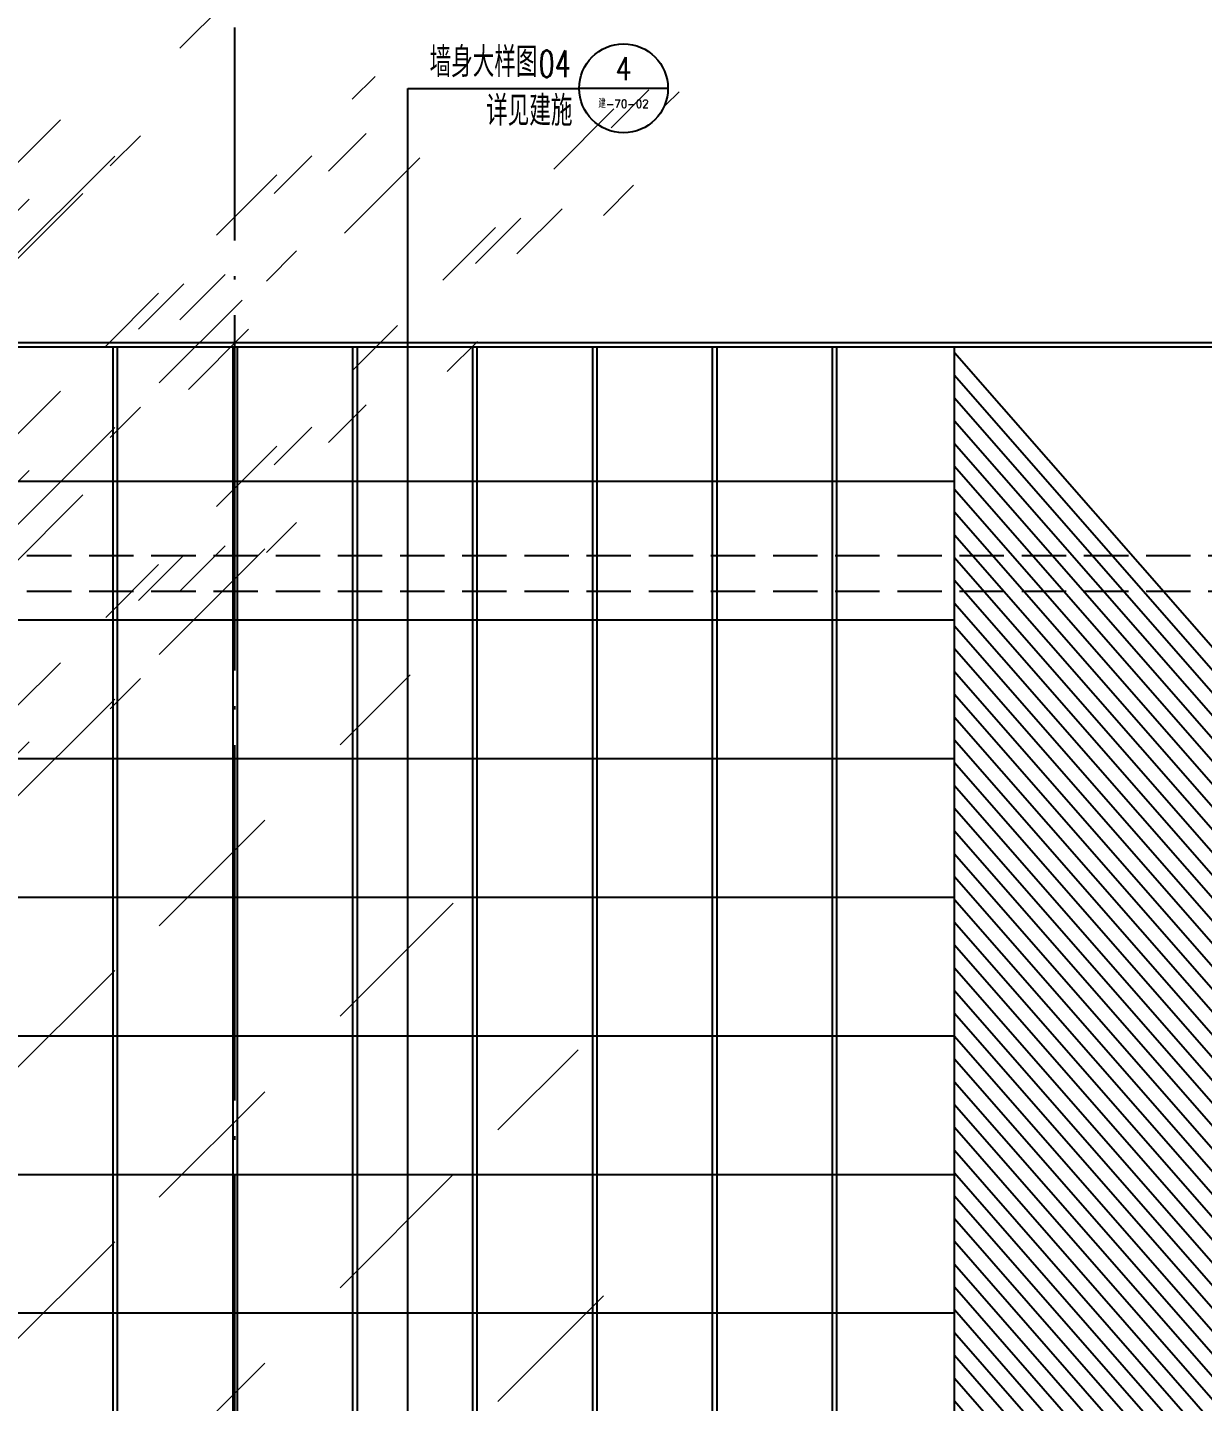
# Model space of a CAD drawing. Extents: x -4210259 to 293730, y -7499 to 868879.
# Drawn here: x -1338950 to -1325721, y 523021 to 538485 of the extents above; entities that cross this region are included whole.
import ezdxf
from ezdxf.enums import TextEntityAlignment as Align

# ---------------------------------------------------------------- set-up
doc = ezdxf.new("R2010")
doc.units = 0
doc.header["$LTSCALE"] = 1000
doc.header["$MEASUREMENT"] = 0
doc.linetypes.add('__DASH', pattern=[0.35, 0.25, -0.1])
doc.linetypes.add('DOTE', pattern=[2.4200000000000004, 2, -0.2, 0.02, -0.2])
for name, color, linetype in [('A-AXIS-DOTE', 14, 'DOTE'), ('A-AXIS-SYMB', 3, 'Continuous'), ('A-HATCH-2', 251, 'Continuous'), ('A-LIN-V', 9, 'Continuous'), ('A-WINDOW', 140, 'Continuous'), ('PUB_TEXT', 7, 'Continuous')]:
    doc.layers.add(name, color=color, linetype=linetype)
doc.layers.add('A-WALL-HATCH', color=8, linetype='Continuous', lineweight=13)
doc.styles.add('_TCH_DIM', font='SIMPLEX', dxfattribs={"bigfont": 'GBCBIG'})

# ---------------------------------------------------------------- blocks, each defined once
blk = doc.blocks.new('44443')
at = {"layer": 'A-WINDOW'}
for p, q in [((-1352715.000003867, 534887.4520265248), (-1352715.000003867, 517237.452026515)), ((-1352665.000003867, 534887.4520265248), (-1352665.000003868, 517237.452026515))]:
    blk.add_line(p, q, dxfattribs=at)

msp = doc.modelspace()

# ---------------------------------------------------------------- hatches: boundary and pattern name
at = {"layer": 'A-HATCH-2'}
h = msp.add_hatch(dxfattribs=at)
h.set_pattern_fill('ANSI31', color=256, scale=150, angle=135)
h.set_pattern_definition([(90, (-40599866291, -3384804562.000011), (-238.125, -9.244463733058732e-30), [])])
h.paths.add_polyline_path([(-1328515.000003818, 517237.4520265144), (-1313065.000003817, 517237.4520265144), (-1313065.000003817, 534887.4520265249), (-1328515.000003818, 534887.4520265249)])
at = {"layer": 'A-WALL-HATCH'}
h = msp.add_hatch(dxfattribs=at)
h.set_pattern_fill('玻璃2', color=256, scale=200)
h.set_pattern_definition([(45, (-40600485115.00001, -3384863422.547974), (0, 3054.701294725886), [1200, -720, 1200, -720, 480, -1046.56314]), (45, (-40600485175.00001, -3384863362.547974), (0, 3054.701294725886), [960, -1200, 720, -720, 840, -926.56314]), (45, (-40600485175.00001, -3384863182.547974), (0, 3054.701294725886), [720, -1440, 480, -720, 1080, -926.56314]), (45, (-40600484995.00001, -3384863362.547974), (0, 3054.701294725886), [720, -1440, 600, -2606.563]), (45, (-40600484815.00001, -3384863182.547974), (0, 3054.701294725886), [360, -1800, 240, -2966.563]), (45, (-40600485115.00001, -3384862882.547974), (0, 3054.701294725886), [240, -1800, 240, -960, 600, -1526.56314]), (45, (-40600484035.00001, -3384863062.547974), (0, 3054.701294725886), [1200, -1800, 1440, -950.5631400000001]), (45, (-40600484035.00001, -3384863242.547974), (0, 3054.701294725886), [1680, -1200, 1800, -710.56314]), (45, (-40600483735.00001, -3384863002.547974), (0, -3394.112549695429), [1200, -1680, 960, -1526.56314]), (45, (-40600483915.00001, -3384862642.547974), (0, 3054.701294725886), [600, -2400, 720, -1646.56314]), (45, (-40600483555.00001, -3384862822.547974), (0, 3054.701294725886), [480, -2400, 480, -2006.563])])
h.paths.add_polyline_path([(-1351465.000003818, 534887.452026525), (-1351465.000003817, 517237.4520265197), (-1328515.000003818, 517237.4520265194), (-1328515.000003818, 534887.4520265247)])

# ---------------------------------------------------------------- linework, layer by layer
at = {"layer": 'A-AXIS-DOTE', "ltscale": 2}
msp.add_line((-1336615.000003817, 511887.4520265246), (-1336615.000003817, 538485.0684404817), dxfattribs=at)
at = {"layer": 'A-AXIS-DOTE', "linetype": '__DASH', "ltscale": 2}
for p, q in [((-1278255.863044174, 534937.4520265248), (-1378474.13696346, 534937.4520265247)), ((-1278255.863044174, 532537.4520265249), (-1378474.13696346, 532537.4520265247)), ((-1278255.863044174, 532137.4520265249), (-1378474.13696346, 532137.4520265247))]:
    msp.add_line(p, q, dxfattribs=at)
at = {"layer": 'A-AXIS-SYMB', "color": 1}
for p, q in [((-1334666.989377289, 537800), (-1332739.600479361, 537800)), ((-1334666.989377289, 516769.9999999997), (-1334666.989377289, 537800)), ((-1331739.600479361, 537800), (-1332739.600479361, 537800))]:
    msp.add_line(p, q, dxfattribs=at)
msp.add_circle((-1332239.600479361, 537800), 500, dxfattribs=at)
at = {"layer": 'A-HATCH-2'}
for p, q in [((-1351465.000003818, 533377.4520265141), (-1328515.000003818, 533377.4520265143)), ((-1351465.000003818, 531817.4520265141), (-1328515.000003818, 531817.4520265143)), ((-1351465.000003818, 530257.4520265141), (-1328515.000003818, 530257.4520265143)), ((-1351465.000003818, 528697.4520265141), (-1328515.000003818, 528697.4520265143)), ((-1351465.000003818, 527137.4520265142), (-1328515.000003818, 527137.4520265145)), ((-1351465.000003818, 525577.4520265143), (-1328515.000003818, 525577.4520265146)), ((-1351465.000003817, 524017.4520265143), (-1328515.000003818, 524017.4520265145))]:
    msp.add_line(p, q, dxfattribs=at)
at = {"layer": 'A-LIN-V'}
for p, q in [((-1286465.00000079, 534937.4520265249), (-1370265.000000002, 534937.4520265249)), ((-1286465.00000079, 534887.4520265249), (-1370265.000000002, 534887.4520265249)), ((-1328515.000003818, 517237.4520265144), (-1328515.000003818, 534887.4520265249))]:
    msp.add_line(p, q, dxfattribs=at)

# ---------------------------------------------------------------- block references
at = {"layer": 'A-LIN-V', "xscale": -1}
msp.add_blockref('44443', (-2690655.000007685, 5.820766091346741e-10), dxfattribs=at)
at = {"layer": 'A-LIN-V'}
for p in [(16075.00000005029, 0), (17425.00000005052, 5.820766091346741e-10), (18775.00000005076, 5.820766091346741e-10), (20125.00000005076, 5.820766091346741e-10), (21475.00000005076, 4.656612873077393e-10), (22825.00000005076, 3.492459654808044e-10)]:
    msp.add_blockref('44443', p, dxfattribs=at)

# ---------------------------------------------------------------- texts
at = {"layer": 'PUB_TEXT', "color": 1, "style": '_TCH_DIM'}
for s, p in [('墙身大样图', (-1334423.323883616, 537927.340425532)), ('详见建施', (-1333786.621755957, 537378.5106382979))]:
    msp.add_text(s, height=337.5886524822695, dxfattribs=at).set_placement(p)
at = {"layer": 'PUB_TEXT', "color": 1, "style": '_TCH_DIM', "width": 0.7058823529411765}
msp.add_text('04', height=297.5, dxfattribs=at).set_placement((-1333194.600479361, 537927.340425532))
at = {"layer": 'PUB_TEXT', "color": 1, "style": '_TCH_DIM'}
msp.add_text('4', height=259.3976732427165, dxfattribs=at).set_placement((-1332332.242505519, 537892.7779317951), (-1332146.958453203, 537892.7779317951), align=Align.FIT)
at = {"layer": 'PUB_TEXT', "color": 1, "style": '_TCH_DIM', "width": 0.9477351916375917}
msp.add_text('建-70-02', height=89.60864389244269, dxfattribs=at).set_placement((-1332522.9448847, 537581.448431721), (-1331956.256074022, 537581.448431721), align=Align.FIT)

doc.saveas('drawing.dxf')
